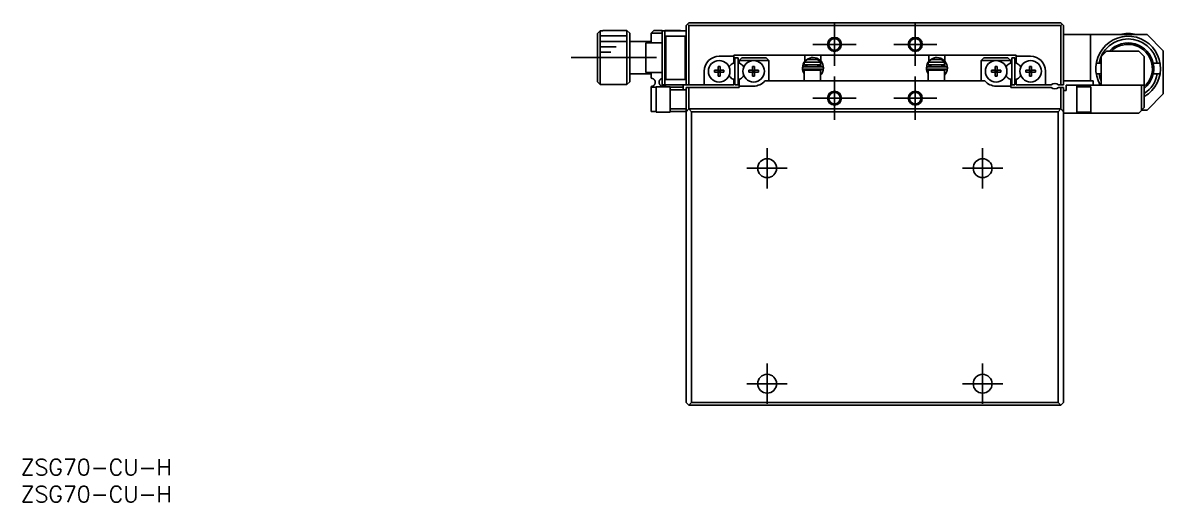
# Model space of a CAD drawing. Extents: x 0 to 461, y -8 to 325.
# Drawn here: x 0.4 to 212, y -8 to 81 of the extents above; entities that cross this region are included whole.
import ezdxf

# ---------------------------------------------------------------- set-up
doc = ezdxf.new("R2010")
doc.units = 0
doc.header["$LTSCALE"] = 0.5
doc.linetypes.add('CENTER', pattern=[50.8, 31.75, -6.35, 6.35, -6.35])
for name, color, linetype in [('MSM_CENTER', 1, 'CENTER'), ('MSM_CONTINUOUS', 7, 'CONTINUOUS'), ('MSM_NARROW', 5, 'CONTINUOUS'), ('MSM_PART_NUMBER', 7, 'CONTINUOUS')]:
    doc.layers.add(name, color=color, linetype=linetype)
doc.styles.get("Standard").update_dxf_attribs({"font": 'txt.shx', "height": 3, "bigfont": 'bigfont.shx'})

# ---------------------------------------------------------------- blocks, each defined once
blk = doc.blocks.new('*U2')
at = {"layer": 'MSM_PART_NUMBER'}
blk.add_text('ZSG70-CU-H', height=3, dxfattribs=at).set_placement((0, -3))
blk = doc.blocks.new('*U3')
at = {"layer": 'MSM_PART_NUMBER'}
blk.add_text('ZSG70-CU-H', height=3, dxfattribs=at).set_placement((0, -8))

msp = doc.modelspace()

# ---------------------------------------------------------------- linework, layer by layer
at = {"layer": 'MSM_CENTER'}
for p, q in [((151, 73), (151, 81)), ((166, 73), (166, 81)), ((147, 77), (155, 77)), ((162, 77), (170, 77)), ((118, 74.55), (102, 74.55)), ((151, 63), (151, 71)), ((166, 63), (166, 71)), ((147, 67), (155, 67)), ((162, 67), (170, 67)), ((138.5, 50.25), (138.5, 57.75)), ((178.5, 50.25), (178.5, 57.75)), ((134.75, 54), (142.25, 54)), ((174.75, 54), (182.25, 54)), ((138.5, 10.25), (138.5, 17.75)), ((178.5, 10.25), (178.5, 17.75)), ((134.75, 14), (142.25, 14)), ((174.75, 14), (182.25, 14))]:
    msp.add_line(p, q, dxfattribs=at)
at = {"layer": 'MSM_CONTINUOUS'}
for p, q in [((123.5, 80.5), (124, 81)), ((123.5, 69.5), (123.5, 80.5)), ((123.75, 80.75), (124, 80.5)), ((124, 81), (193, 81)), ((124, 80.5), (124, 69.5)), ((193, 80.5), (124, 80.5)), ((193.5, 80.5), (193, 81)), ((193, 80.5), (193.25, 80.75)), ((193, 69.5), (193, 80.5)), ((193.5, 80.5), (193.5, 69.5)), ((107, 79.032187), (107.5, 79.533974)), ((107, 70.067813), (107, 79.032187)), ((107.5, 79.533974), (107.5, 69.566026)), ((107.5, 79.533974), (108, 79.533974)), ((108, 79.533974), (108, 79.55)), ((112.5, 79.55), (108, 79.55)), ((112.5, 69.55), (112.5, 79.55)), ((113, 79.05), (112.5, 79.55)), ((113, 79.05), (113, 70.05)), ((117.5, 79.55), (117, 79.05)), ((119, 79.05), (117, 79.05)), ((117, 77.25), (117, 79.05)), ((117.5, 79.55), (119, 79.55)), ((119, 69.5), (119, 79.55)), ((119, 79.5), (123.5, 79.5)), ((119.5, 69.5), (119.5, 79.55)), ((119.5, 79.55), (122.4, 79.55)), ((119.5, 78.7), (119.7, 78.5)), ((119.7, 78.5), (119.7, 70.5)), ((123.3, 78.5), (119.7, 78.5)), ((122.45, 79.5), (122.4, 79.55)), ((123.3, 78.5), (123.5, 78.7)), ((123.3, 70.5), (123.3, 78.5)), ((193.5, 78.8), (209, 78.8)), ((198.5, 70.2), (198.5, 78.8)), ((212, 75.8), (209, 78.8)), ((117, 77.55), (113, 77.55)), ((116, 77.25), (116, 71.75)), ((119, 77.25), (116, 77.25)), ((132.3, 74.8), (129.6, 74.8)), ((132.3, 75), (184.7, 75)), ((132.3, 73.544412), (132.3, 75)), ((132.5, 69.5), (132.5, 74.5)), ((133.1, 74.5), (132.5, 74.5)), ((133.1, 69.5), (133.1, 74.5)), ((133.3, 74), (133.8, 74.5)), ((133.8, 74.5), (138.3, 74.5)), ((138.3, 74.5), (138.8, 74)), ((145.454317, 73.7), (145.983485, 74.2)), ((145.5, 75), (145.5, 73.830467)), ((145.983485, 74.2), (147.816515, 74.2)), ((147.816515, 74.2), (148.345683, 73.7)), ((148.5, 73.854129), (148.5, 75)), ((168.454317, 73.7), (168.983485, 74.2)), ((168.5, 75), (168.5, 73.830467)), ((168.983485, 74.2), (170.816515, 74.2)), ((170.816515, 74.2), (171.345683, 73.7)), ((171.5, 73.854129), (171.5, 75)), ((178.2, 74), (178.7, 74.5)), ((178.7, 74.5), (183.2, 74.5)), ((183.2, 74.5), (183.7, 74)), ((183.9, 74.5), (184.5, 74.5)), ((183.9, 69.5), (183.9, 74.5)), ((184.5, 69.5), (184.5, 74.5)), ((184.7, 73.544412), (184.7, 75)), ((184.7, 74.8), (187.4, 74.8)), ((201.5, 75.75), (200.5, 74.75)), ((200.5, 69.45), (200.5, 74.75)), ((201.5, 75.75), (207.5, 75.75)), ((208.5, 74.75), (207.5, 75.75)), ((208.5, 74.75), (208.5, 65.25)), ((212, 75.8), (212, 67.8)), ((126.85, 72.05), (126.85, 69.5)), ((128.713639, 71.82), (128.713639, 72.18)), ((128.713639, 72.18), (129.42, 72.18)), ((129.42, 72.886361), (129.78, 72.886361)), ((129.42, 72.18), (129.42, 72.886361)), ((129.430372, 72.169628), (129.42, 72.18)), ((129.430372, 71.830372), (129.430372, 72.169628)), ((129.430372, 72.169628), (129.769628, 72.169628)), ((129.769628, 72.169628), (129.78, 72.18)), ((129.769628, 72.169628), (129.769628, 71.830372)), ((129.78, 72.886361), (129.78, 72.18)), ((130.486361, 72.18), (129.78, 72.18)), ((130.486361, 72.18), (130.486361, 71.82)), ((132.00625, 73.374815), (132.3, 73.544412)), ((138.8, 74), (133.3, 74)), ((133.3, 74), (133.3, 73.544412)), ((133.3, 73.544412), (133.59375, 73.374815)), ((135.113639, 72.18), (135.82, 72.18)), ((135.113639, 71.82), (135.113639, 72.18)), ((135.82, 72.886361), (136.18, 72.886361)), ((135.82, 72.18), (135.82, 72.886361)), ((135.830372, 72.169628), (135.82, 72.18)), ((135.830372, 71.830372), (135.830372, 72.169628)), ((135.830372, 72.169628), (136.169628, 72.169628)), ((136.169628, 72.169628), (136.18, 72.18)), ((136.169628, 72.169628), (136.169628, 71.830372)), ((136.18, 72.886361), (136.18, 72.18)), ((136.18, 72.18), (136.886361, 72.18)), ((136.886361, 72.18), (136.886361, 71.82)), ((138.8, 70.2), (138.8, 74)), ((145.20292, 73.323491), (145.066191, 72.633656)), ((145.167614, 73.141147), (145.166513, 73.106901)), ((145.166513, 73.106901), (145.167124, 73.072643)), ((145.167124, 73.072643), (145.169446, 73.038459)), ((145.170425, 73.175298), (145.167614, 73.141147)), ((145.169446, 73.038459), (145.173474, 73.00443)), ((145.17494, 73.20927), (145.170425, 73.175298)), ((145.173474, 73.00443), (145.179196, 72.97064)), ((145.181148, 73.24298), (145.17494, 73.20927)), ((145.179196, 72.97064), (145.1866, 72.937171)), ((145.189033, 73.276346), (145.181148, 73.24298)), ((145.1866, 72.937171), (145.195667, 72.904107)), ((145.198578, 73.309286), (145.189033, 73.276346)), ((145.195667, 72.904107), (145.206377, 72.871527)), ((145.20976, 73.341717), (145.198578, 73.309286)), ((145.206377, 72.871527), (145.218702, 72.839511)), ((145.221835, 73.371894), (145.20976, 73.341717)), ((145.218702, 72.839511), (145.232613, 72.808138)), ((145.225637, 73.374557), (145.221835, 73.371894)), ((145.227867, 73.375001), (145.225637, 73.374557)), ((145.235601, 73.401051), (145.226419, 73.380202)), ((145.22662, 73.380771), (145.399999, 73.333644)), ((145.232261, 73.375256), (145.227867, 73.375001)), ((145.237767, 73.374984), (145.232261, 73.375256)), ((145.232613, 72.808138), (145.236538, 72.79999)), ((145.244348, 73.374186), (145.237767, 73.374984)), ((145.251963, 73.372868), (145.244348, 73.374186)), ((145.26056, 73.371038), (145.251963, 73.372868)), ((148.759909, 72.801506), (145.259909, 72.801506)), ((145.259909, 72.411506), (148.759909, 72.411506)), ((145.270082, 73.368709), (145.26056, 73.371038)), ((145.280468, 73.365895), (145.270082, 73.368709)), ((145.291648, 73.362616), (145.280468, 73.365895)), ((145.30355, 73.358892), (145.291648, 73.362616)), ((145.316094, 73.354749), (145.30355, 73.358892)), ((145.329198, 73.350214), (145.316094, 73.354749)), ((145.342775, 73.345316), (145.329198, 73.350214)), ((145.356737, 73.340088), (145.342775, 73.345316)), ((145.370992, 73.334564), (145.356737, 73.340088)), ((145.385444, 73.328781), (145.370992, 73.334564)), ((145.4, 73.322777), (145.385444, 73.328781)), ((148.4, 73.7), (145.4, 73.7)), ((145.4, 73.7), (145.4, 73.2)), ((145.4, 73.2), (148.4, 73.2)), ((148.4, 72.2), (145.4, 72.2)), ((145.4, 72.2), (145.4, 70.2)), ((145.508323, 72.199901), (145.466281, 72.411484)), ((145.556535, 73.106807), (145.557165, 73.121877)), ((145.556674, 73.091727), (145.556535, 73.106807)), ((145.557582, 73.076677), (145.556674, 73.091727)), ((145.557165, 73.121877), (145.558563, 73.136897)), ((145.559256, 73.061697), (145.557582, 73.076677)), ((145.558563, 73.136897), (145.560726, 73.151829)), ((145.561689, 73.046825), (145.559256, 73.061697)), ((145.560726, 73.151829), (145.563648, 73.166632)), ((145.564875, 73.0321), (145.561689, 73.046825)), ((145.563648, 73.166632), (145.567321, 73.181267)), ((145.568803, 73.01756), (145.564875, 73.0321)), ((145.567321, 73.181267), (145.571733, 73.195697)), ((145.573463, 73.003243), (145.568803, 73.01756)), ((145.571733, 73.195697), (145.573215, 73.200026)), ((145.578839, 72.989183), (145.573463, 73.003243)), ((145.574612, 73), (145.9, 73)), ((145.584917, 72.975418), (145.578839, 72.989183)), ((145.591679, 72.96198), (145.584917, 72.975418)), ((145.599107, 72.948903), (145.591679, 72.96198)), ((145.607179, 72.936219), (145.599107, 72.948903)), ((145.615873, 72.923957), (145.607179, 72.936219)), ((145.625168, 72.912147), (145.615873, 72.923957)), ((145.635036, 72.900817), (145.625168, 72.912147)), ((145.645454, 72.889994), (145.635036, 72.900817)), ((145.656394, 72.879701), (145.645454, 72.889994)), ((145.667828, 72.869963), (145.656394, 72.879701)), ((145.679727, 72.860801), (145.667828, 72.869963)), ((145.692062, 72.852236), (145.679727, 72.860801)), ((145.704802, 72.844288), (145.692062, 72.852236)), ((145.717916, 72.836973), (145.704802, 72.844288)), ((145.731373, 72.830309), (145.717916, 72.836973)), ((145.745139, 72.824309), (145.731373, 72.830309)), ((145.759182, 72.818987), (145.745139, 72.824309)), ((145.773468, 72.814354), (145.759182, 72.818987)), ((145.787964, 72.810422), (145.773468, 72.814354)), ((145.802636, 72.807198), (145.787964, 72.810422)), ((145.817448, 72.804689), (145.802636, 72.807198)), ((145.832366, 72.802902), (145.817448, 72.804689)), ((145.847355, 72.80184), (145.832366, 72.802902)), ((145.861589, 72.801506), (145.847355, 72.80184)), ((145.9, 73.2), (145.9, 72.801506)), ((145.9, 72.411506), (145.9, 72.2)), ((147.9, 72.801506), (147.9, 73.2)), ((147.9, 73), (148.4454, 73)), ((147.9, 72.2), (147.9, 72.411506)), ((148, 72.801506), (148, 73)), ((148, 72.2), (148, 72.411506)), ((148.165265, 72.80159), (148.158228, 72.801506)), ((148.180278, 72.802303), (148.165265, 72.80159)), ((148.19524, 72.803744), (148.180278, 72.802303)), ((148.210118, 72.805909), (148.19524, 72.803744)), ((148.224874, 72.808795), (148.210118, 72.805909)), ((148.239476, 72.812396), (148.224874, 72.808795)), ((148.253887, 72.816703), (148.239476, 72.812396)), ((148.268073, 72.821708), (148.253887, 72.816703)), ((148.282001, 72.827401), (148.268073, 72.821708)), ((148.295636, 72.833769), (148.282001, 72.827401)), ((148.308946, 72.840798), (148.295636, 72.833769)), ((148.321897, 72.848473), (148.308946, 72.840798)), ((148.334457, 72.856778), (148.321897, 72.848473)), ((148.346594, 72.865693), (148.334457, 72.856778)), ((148.358279, 72.875199), (148.346594, 72.865693)), ((148.369481, 72.885274), (148.358279, 72.875199)), ((148.38017, 72.895894), (148.369481, 72.885274)), ((148.39032, 72.907036), (148.38017, 72.895894)), ((148.399903, 72.918673), (148.39032, 72.907036)), ((148.408893, 72.930777), (148.399903, 72.918673)), ((148.4, 73.2), (148.4, 73.7)), ((148.4, 70.2), (148.4, 72.2)), ((148.44273, 72), (148.4, 72)), ((148.400064, 73.304752), (148.553543, 72.801548)), ((148.55322, 72.411452), (148.400087, 71.907825)), ((148.417266, 72.943318), (148.408893, 72.930777)), ((148.425, 72.956267), (148.417266, 72.943318)), ((148.432072, 72.969591), (148.425, 72.956267)), ((148.438463, 72.983257), (148.432072, 72.969591)), ((148.444155, 72.99723), (148.438463, 72.983257)), ((148.439155, 73.219748), (148.439533, 73.218246)), ((148.439423, 73.218482), (148.445203, 73.203922)), ((148.449131, 73.011474), (148.444155, 72.99723)), ((148.445203, 73.203922), (148.450029, 73.189655)), ((148.453378, 73.025954), (148.449131, 73.011474)), ((148.450029, 73.189655), (148.454126, 73.175158)), ((148.456883, 73.04063), (148.453378, 73.025954)), ((148.454126, 73.175158), (148.457481, 73.160468)), ((148.459636, 73.055466), (148.456883, 73.04063)), ((148.457481, 73.160468), (148.460085, 73.145621)), ((148.46163, 73.070422), (148.459636, 73.055466)), ((148.460085, 73.145621), (148.461929, 73.130658)), ((148.462858, 73.085459), (148.46163, 73.070422)), ((148.461929, 73.130658), (148.463008, 73.115617)), ((148.463318, 73.100537), (148.462858, 73.085459)), ((148.463008, 73.115617), (148.463318, 73.100537)), ((148.819172, 73.315697), (148.797982, 73.371894)), ((168.20292, 73.323491), (168.066191, 72.633656)), ((168.167614, 73.141147), (168.166513, 73.106901)), ((168.166513, 73.106901), (168.167124, 73.072643)), ((168.167124, 73.072643), (168.169446, 73.038459)), ((168.170425, 73.175298), (168.167614, 73.141147)), ((168.169446, 73.038459), (168.173474, 73.00443)), ((168.17494, 73.20927), (168.170425, 73.175298)), ((168.173474, 73.00443), (168.179196, 72.97064)), ((168.181148, 73.24298), (168.17494, 73.20927)), ((168.179196, 72.97064), (168.1866, 72.937171)), ((168.189033, 73.276346), (168.181148, 73.24298)), ((168.1866, 72.937171), (168.195667, 72.904107)), ((168.198578, 73.309286), (168.189033, 73.276346)), ((168.195667, 72.904107), (168.206377, 72.871527)), ((168.20976, 73.341717), (168.198578, 73.309286)), ((168.206377, 72.871527), (168.218702, 72.839511)), ((168.221835, 73.371894), (168.20976, 73.341717)), ((168.218702, 72.839511), (168.232613, 72.808138)), ((168.225637, 73.374557), (168.221835, 73.371894)), ((168.235601, 73.401051), (168.223722, 73.373946)), ((168.227845, 73.374998), (168.225637, 73.374557)), ((168.22662, 73.380771), (168.399999, 73.333644)), ((168.232234, 73.375256), (168.227845, 73.374998)), ((168.237736, 73.374986), (168.232234, 73.375256)), ((168.232613, 72.808138), (168.236538, 72.79999)), ((168.244315, 73.374191), (168.237736, 73.374986)), ((168.251928, 73.372875), (168.244315, 73.374191)), ((168.260524, 73.371046), (168.251928, 73.372875)), ((171.759909, 72.801506), (168.259909, 72.801506)), ((168.259909, 72.411506), (171.759909, 72.411506)), ((168.270046, 73.368718), (168.260524, 73.371046)), ((168.280433, 73.365905), (168.270046, 73.368718)), ((168.291615, 73.362626), (168.280433, 73.365905)), ((168.303519, 73.358902), (168.291615, 73.362626)), ((168.316066, 73.354758), (168.303519, 73.358902)), ((168.329174, 73.350222), (168.316066, 73.354758)), ((168.342756, 73.345323), (168.329174, 73.350222)), ((168.356722, 73.340094), (168.342756, 73.345323)), ((168.370981, 73.334568), (168.356722, 73.340094)), ((168.385439, 73.328783), (168.370981, 73.334568)), ((168.4, 73.322777), (168.385439, 73.328783)), ((171.4, 73.7), (168.4, 73.7)), ((168.4, 73.7), (168.4, 73.2)), ((168.4, 73.2), (171.4, 73.2)), ((171.4, 72.2), (168.4, 72.2)), ((168.4, 72.2), (168.4, 70.2)), ((168.508323, 72.199901), (168.466281, 72.411484)), ((168.556535, 73.106807), (168.557165, 73.121877)), ((168.556674, 73.091727), (168.556535, 73.106807)), ((168.557582, 73.076677), (168.556674, 73.091727)), ((168.557165, 73.121877), (168.558563, 73.136897)), ((168.559256, 73.061697), (168.557582, 73.076677)), ((168.558563, 73.136897), (168.560726, 73.151829)), ((168.561689, 73.046825), (168.559256, 73.061697)), ((168.560726, 73.151829), (168.563648, 73.166632)), ((168.564875, 73.0321), (168.561689, 73.046825)), ((168.563648, 73.166632), (168.567321, 73.181267)), ((168.568803, 73.01756), (168.564875, 73.0321)), ((168.567321, 73.181267), (168.571733, 73.195697)), ((168.573463, 73.003243), (168.568803, 73.01756)), ((168.571733, 73.195697), (168.573215, 73.200026)), ((168.578839, 72.989183), (168.573463, 73.003243)), ((168.574612, 73), (168.9, 73)), ((168.584917, 72.975418), (168.578839, 72.989183)), ((168.591679, 72.96198), (168.584917, 72.975418)), ((168.599107, 72.948903), (168.591679, 72.96198)), ((168.607179, 72.936219), (168.599107, 72.948903)), ((168.615873, 72.923957), (168.607179, 72.936219)), ((168.625168, 72.912147), (168.615873, 72.923957)), ((168.635036, 72.900817), (168.625168, 72.912147)), ((168.645454, 72.889994), (168.635036, 72.900817)), ((168.656394, 72.879701), (168.645454, 72.889994)), ((168.667828, 72.869963), (168.656394, 72.879701)), ((168.679727, 72.860801), (168.667828, 72.869963)), ((168.692062, 72.852236), (168.679727, 72.860801)), ((168.704802, 72.844288), (168.692062, 72.852236)), ((168.717916, 72.836973), (168.704802, 72.844288)), ((168.731373, 72.830309), (168.717916, 72.836973)), ((168.745139, 72.824309), (168.731373, 72.830309)), ((168.759182, 72.818987), (168.745139, 72.824309)), ((168.773468, 72.814354), (168.759182, 72.818987)), ((168.787964, 72.810422), (168.773468, 72.814354)), ((168.802636, 72.807198), (168.787964, 72.810422)), ((168.817448, 72.804689), (168.802636, 72.807198)), ((168.832366, 72.802902), (168.817448, 72.804689)), ((168.847355, 72.80184), (168.832366, 72.802902)), ((168.861589, 72.801506), (168.847355, 72.80184)), ((168.9, 73.2), (168.9, 72.801506)), ((168.9, 72.411506), (168.9, 72.2)), ((170.9, 72.801506), (170.9, 73.2)), ((170.9, 73), (171.4454, 73)), ((170.9, 72.2), (170.9, 72.411506)), ((171, 72.801506), (171, 73)), ((171, 72.2), (171, 72.411506)), ((171.165265, 72.80159), (171.158228, 72.801506)), ((171.180278, 72.802303), (171.165265, 72.80159)), ((171.19524, 72.803744), (171.180278, 72.802303)), ((171.210118, 72.805909), (171.19524, 72.803744)), ((171.224874, 72.808795), (171.210118, 72.805909)), ((171.239476, 72.812396), (171.224874, 72.808795)), ((171.253887, 72.816703), (171.239476, 72.812396)), ((171.268073, 72.821708), (171.253887, 72.816703)), ((171.282001, 72.827401), (171.268073, 72.821708)), ((171.295636, 72.833769), (171.282001, 72.827401)), ((171.308946, 72.840798), (171.295636, 72.833769)), ((171.321897, 72.848473), (171.308946, 72.840798)), ((171.334457, 72.856778), (171.321897, 72.848473)), ((171.346594, 72.865693), (171.334457, 72.856778)), ((171.358279, 72.875199), (171.346594, 72.865693)), ((171.369481, 72.885274), (171.358279, 72.875199)), ((171.38017, 72.895894), (171.369481, 72.885274)), ((171.39032, 72.907036), (171.38017, 72.895894)), ((171.399903, 72.918673), (171.39032, 72.907036)), ((171.408893, 72.930777), (171.399903, 72.918673)), ((171.4, 73.2), (171.4, 73.7)), ((171.4, 70.2), (171.4, 72.2)), ((171.44273, 72), (171.4, 72)), ((171.400064, 73.304752), (171.553543, 72.801548)), ((171.55322, 72.411452), (171.400087, 71.907825)), ((171.417266, 72.943318), (171.408893, 72.930777)), ((171.425, 72.956267), (171.417266, 72.943318)), ((171.432072, 72.969591), (171.425, 72.956267)), ((171.438463, 72.983257), (171.432072, 72.969591)), ((171.444155, 72.99723), (171.438463, 72.983257)), ((171.439155, 73.219748), (171.439533, 73.218246)), ((171.439423, 73.218482), (171.445203, 73.203922)), ((171.449131, 73.011474), (171.444155, 72.99723)), ((171.445203, 73.203922), (171.450029, 73.189655)), ((171.453378, 73.025954), (171.449131, 73.011474)), ((171.450029, 73.189655), (171.454126, 73.175158)), ((171.456883, 73.04063), (171.453378, 73.025954)), ((171.454126, 73.175158), (171.457481, 73.160468)), ((171.459636, 73.055466), (171.456883, 73.04063)), ((171.457481, 73.160468), (171.460085, 73.145621)), ((171.46163, 73.070422), (171.459636, 73.055466)), ((171.460085, 73.145621), (171.461929, 73.130658)), ((171.462858, 73.085459), (171.46163, 73.070422)), ((171.461929, 73.130658), (171.463008, 73.115617)), ((171.463318, 73.100537), (171.462858, 73.085459)), ((171.463008, 73.115617), (171.463318, 73.100537)), ((171.819172, 73.315697), (171.797982, 73.371894)), ((183.7, 74), (178.2, 74)), ((178.2, 70.2), (178.2, 74)), ((180.113639, 72.18), (180.82, 72.18)), ((180.113639, 71.82), (180.113639, 72.18)), ((180.82, 72.886361), (181.18, 72.886361)), ((180.82, 72.18), (180.82, 72.886361)), ((180.830372, 72.169628), (180.82, 72.18)), ((180.830372, 71.830372), (180.830372, 72.169628)), ((180.830372, 72.169628), (181.169628, 72.169628)), ((181.169628, 72.169628), (181.18, 72.18)), ((181.169628, 72.169628), (181.169628, 71.830372)), ((181.18, 72.886361), (181.18, 72.18)), ((181.18, 72.18), (181.886361, 72.18)), ((181.886361, 72.18), (181.886361, 71.82)), ((183.7, 73.544412), (183.40625, 73.374815)), ((183.7, 74), (183.7, 73.544412)), ((184.99375, 73.374815), (184.7, 73.544412)), ((186.513639, 71.82), (186.513639, 72.18)), ((186.513639, 72.18), (187.22, 72.18)), ((187.22, 72.886361), (187.58, 72.886361)), ((187.22, 72.18), (187.22, 72.886361)), ((187.230372, 72.169628), (187.22, 72.18)), ((187.230372, 71.830372), (187.230372, 72.169628)), ((187.230372, 72.169628), (187.569628, 72.169628)), ((187.569628, 72.169628), (187.58, 72.18)), ((187.569628, 72.169628), (187.569628, 71.830372)), ((187.58, 72.886361), (187.58, 72.18)), ((188.286361, 72.18), (187.58, 72.18)), ((188.286361, 72.18), (188.286361, 71.82)), ((190.15, 72.05), (190.15, 69.5)), ((200.5, 73.5), (199.58392, 73.5)), ((211.41608, 73.5), (209.887482, 73.5)), ((107.5, 69.566026), (107, 70.067813)), ((112.5, 69.55), (113, 70.05)), ((113, 71.55), (117, 71.55)), ((116, 71.75), (119, 71.75)), ((117, 71.75), (117, 70.7)), ((117, 70.7), (117.025944, 70.69955)), ((117.025944, 70.69955), (117.05186, 70.698204)), ((117.05186, 70.698204), (117.077687, 70.695966)), ((117.077687, 70.695966), (117.101411, 70.693112)), ((117.101411, 70.693112), (117.125012, 70.689507)), ((117.125012, 70.689507), (117.148448, 70.685162)), ((117.148448, 70.685162), (117.174385, 70.679444)), ((117.174385, 70.679444), (117.200059, 70.672824)), ((117.200059, 70.672824), (117.225409, 70.665326)), ((117.225409, 70.665326), (117.249686, 70.657217)), ((117.249686, 70.657217), (117.273607, 70.648311)), ((117.273607, 70.648311), (117.297124, 70.638634)), ((117.297124, 70.638634), (117.328927, 70.624022)), ((117.328927, 70.624022), (117.359837, 70.608041)), ((117.359837, 70.608041), (117.382189, 70.595314)), ((117.382189, 70.595314), (117.403989, 70.581895)), ((117.403989, 70.581895), (117.425197, 70.567825)), ((117.425197, 70.567825), (117.447575, 70.551811)), ((117.447575, 70.551811), (117.469207, 70.535102)), ((117.469207, 70.535102), (117.493728, 70.514562)), ((117.493728, 70.514562), (117.517158, 70.493181)), ((117.517158, 70.493181), (117.539446, 70.471055)), ((117.539446, 70.471055), (117.562327, 70.446273)), ((117.562327, 70.446273), (117.583835, 70.420783)), ((117.583835, 70.420783), (117.605188, 70.392997)), ((117.605188, 70.392997), (117.624972, 70.36462)), ((117.624972, 70.36462), (117.639817, 70.341323)), ((117.639817, 70.341323), (117.65365, 70.317751)), ((117.65365, 70.317751), (117.666472, 70.29397)), ((117.666472, 70.29397), (117.681238, 70.263711)), ((117.681238, 70.263711), (117.694448, 70.233271)), ((117.694448, 70.233271), (117.707445, 70.19904)), ((117.707445, 70.19904), (117.718648, 70.16458)), ((117.718648, 70.16458), (117.72803, 70.130199)), ((117.72803, 70.130199), (117.735737, 70.09557)), ((117.735737, 70.09557), (117.741712, 70.061192)), ((117.745885, 69.871546), (117.740219, 69.829268)), ((117.741712, 70.061192), (117.746063, 70.026746)), ((117.749177, 69.914876), (117.745885, 69.871546)), ((117.746063, 70.026746), (117.748784, 69.992691)), ((117.748784, 69.992691), (117.749947, 69.958912)), ((117.749947, 69.958912), (117.749177, 69.914876)), ((118.450132, 69.935925), (118.450349, 69.972846)), ((118.451661, 69.900109), (118.450132, 69.935925)), ((118.450349, 69.972846), (118.452434, 70.010363)), ((118.454838, 69.864952), (118.451661, 69.900109)), ((118.452434, 70.010363), (118.45648, 70.048378)), ((118.459579, 69.830513), (118.454838, 69.864952)), ((118.45648, 70.048378), (118.462657, 70.087207)), ((118.462657, 70.087207), (118.467182, 70.10962)), ((118.467182, 70.10962), (118.472449, 70.132125)), ((118.472449, 70.132125), (118.483013, 70.170064)), ((118.483013, 70.170064), (118.495803, 70.208082)), ((118.495803, 70.208082), (118.507875, 70.238898)), ((118.507875, 70.238898), (118.521504, 70.269598)), ((118.521504, 70.269598), (118.536883, 70.300393)), ((118.536883, 70.300393), (118.553915, 70.330886)), ((118.553915, 70.330886), (118.564967, 70.349041)), ((118.564967, 70.349041), (118.57663, 70.367025)), ((118.57663, 70.367025), (118.597611, 70.396796)), ((118.597611, 70.396796), (118.620327, 70.425898)), ((118.620327, 70.425898), (118.636705, 70.445174)), ((118.636705, 70.445174), (118.653878, 70.464052)), ((118.653878, 70.464052), (118.671826, 70.482478)), ((118.671826, 70.482478), (118.688805, 70.498798)), ((118.688805, 70.498798), (118.70641, 70.514685)), ((118.70641, 70.514685), (118.724021, 70.529607)), ((118.724021, 70.529607), (118.742197, 70.544067)), ((118.742197, 70.544067), (118.763266, 70.559723)), ((118.763266, 70.559723), (118.785016, 70.574729)), ((118.785016, 70.574729), (118.807404, 70.589037)), ((118.807404, 70.589037), (118.830921, 70.602901)), ((118.830921, 70.602901), (118.855064, 70.615971)), ((118.855064, 70.615971), (118.879778, 70.628202)), ((118.879778, 70.628202), (118.902769, 70.638588)), ((118.902769, 70.638588), (118.926183, 70.64823)), ((118.926183, 70.64823), (118.944299, 70.655065)), ((118.944299, 70.655065), (118.962629, 70.661446)), ((118.962629, 70.661446), (118.981221, 70.667381)), ((118.981221, 70.667381), (119, 70.672842)), ((119.7, 70.5), (119.5, 70.3)), ((119.7, 70.5), (123.3, 70.5)), ((123.5, 70.3), (123.3, 70.5)), ((129.42, 71.82), (128.713639, 71.82)), ((129.430372, 71.830372), (129.42, 71.82)), ((129.42, 71.113639), (129.42, 71.82)), ((129.78, 71.113639), (129.42, 71.113639)), ((129.769628, 71.830372), (129.430372, 71.830372)), ((129.769628, 71.830372), (129.78, 71.82)), ((129.78, 71.82), (129.78, 71.113639)), ((130.486361, 71.82), (129.78, 71.82)), ((132.3, 70.455588), (132.00625, 70.625185)), ((132.3, 69.5), (132.3, 70.455588)), ((133.59375, 70.625185), (133.3, 70.455588)), ((133.3, 70.455588), (133.3, 69)), ((135.82, 71.82), (135.113639, 71.82)), ((135.830372, 71.830372), (135.82, 71.82)), ((135.82, 71.113639), (135.82, 71.82)), ((136.18, 71.113639), (135.82, 71.113639)), ((136.169628, 71.830372), (135.830372, 71.830372)), ((136.169628, 71.830372), (136.18, 71.82)), ((136.18, 71.82), (136.18, 71.113639)), ((136.886361, 71.82), (136.18, 71.82)), ((178.920938, 70.2), (138.079062, 70.2)), ((180.82, 71.82), (180.113639, 71.82)), ((180.830372, 71.830372), (180.82, 71.82)), ((180.82, 71.113639), (180.82, 71.82)), ((181.18, 71.113639), (180.82, 71.113639)), ((181.169628, 71.830372), (180.830372, 71.830372)), ((181.169628, 71.830372), (181.18, 71.82)), ((181.18, 71.82), (181.18, 71.113639)), ((181.886361, 71.82), (181.18, 71.82)), ((183.40625, 70.625185), (183.7, 70.455588)), ((183.7, 69), (183.7, 70.455588)), ((184.7, 70.455588), (184.99375, 70.625185)), ((184.7, 69.5), (184.7, 70.455588)), ((187.22, 71.82), (186.513639, 71.82)), ((187.230372, 71.830372), (187.22, 71.82)), ((187.22, 71.113639), (187.22, 71.82)), ((187.58, 71.113639), (187.22, 71.113639)), ((187.569628, 71.830372), (187.230372, 71.830372)), ((187.569628, 71.830372), (187.58, 71.82)), ((187.58, 71.82), (187.58, 71.113639)), ((188.286361, 71.82), (187.58, 71.82)), ((193.5, 70.2), (199, 70.2)), ((199, 69.45), (199, 70.2)), ((199.58392, 71.5), (200.5, 71.5)), ((209.887482, 71.5), (211.41608, 71.5)), ((108, 69.566026), (107.5, 69.566026)), ((108, 69.55), (108, 69.566026)), ((108, 69.55), (112.5, 69.55)), ((117.012391, 69.200104), (117, 69.2)), ((117, 64.55), (117, 69.2)), ((117, 69.05), (117.9, 69.05)), ((117.024771, 69.200413), (117.012391, 69.200104)), ((117.037094, 69.200922), (117.024771, 69.200413)), ((117.049313, 69.201625), (117.037094, 69.200922)), ((117.061383, 69.202516), (117.049313, 69.201625)), ((117.076751, 69.20394), (117.061383, 69.202516)), ((117.091865, 69.205653), (117.076751, 69.20394)), ((117.106696, 69.207635), (117.091865, 69.205653)), ((117.121212, 69.209865), (117.106696, 69.207635)), ((117.135383, 69.212322), (117.121212, 69.209865)), ((117.149178, 69.214986), (117.135383, 69.212322)), ((117.163515, 69.218042), (117.149178, 69.214986)), ((117.177493, 69.221305), (117.163515, 69.218042)), ((117.191118, 69.224759), (117.177493, 69.221305)), ((117.217025, 69.232084), (117.191118, 69.224759)), ((117.241765, 69.240033), (117.217025, 69.232084)), ((117.265423, 69.248537), (117.241765, 69.240033)), ((117.282393, 69.255195), (117.265423, 69.248537)), ((117.29887, 69.262122), (117.282393, 69.255195)), ((117.33058, 69.276786), (117.29887, 69.262122)), ((117.360586, 69.292368), (117.33058, 69.276786)), ((117.38916, 69.308865), (117.360586, 69.292368)), ((117.41638, 69.326199), (117.38916, 69.308865)), ((117.45943, 69.35719), (117.41638, 69.326199)), ((117.499251, 69.39031), (117.45943, 69.35719)), ((117.536307, 69.425715), (117.499251, 69.39031)), ((117.570311, 69.46292), (117.536307, 69.425715)), ((117.601742, 69.502332), (117.570311, 69.46292)), ((117.630246, 69.54344), (117.601742, 69.502332)), ((117.656133, 69.586696), (117.630246, 69.54344)), ((117.679163, 69.631822), (117.656133, 69.586696)), ((117.695409, 69.669099), (117.679163, 69.631822)), ((117.709711, 69.707491), (117.695409, 69.669099)), ((117.72205, 69.74716), (117.709711, 69.707491)), ((117.732211, 69.787621), (117.72205, 69.74716)), ((117.740219, 69.829268), (117.732211, 69.787621)), ((117.9, 69.1), (117.9, 64.4)), ((120.5, 69.1), (117.9, 69.1)), ((118.465757, 69.79707), (118.459579, 69.830513)), ((118.477204, 69.749836), (118.465757, 69.79707)), ((118.491406, 69.704248), (118.477204, 69.749836)), ((118.508023, 69.660745), (118.491406, 69.704248)), ((118.527029, 69.618926), (118.508023, 69.660745)), ((118.548025, 69.579285), (118.527029, 69.618926)), ((118.571132, 69.541313), (118.548025, 69.579285)), ((118.596066, 69.505293), (118.571132, 69.541313)), ((118.622951, 69.470924), (118.596066, 69.505293)), ((118.648936, 69.441248), (118.622951, 69.470924)), ((118.69055, 69.399576), (118.648936, 69.441248)), ((118.73579, 69.360925), (118.69055, 69.399576)), ((118.767664, 69.337141), (118.73579, 69.360925)), ((118.801369, 69.314701), (118.767664, 69.337141)), ((118.837068, 69.293662), (118.801369, 69.314701)), ((118.874623, 69.274256), (118.837068, 69.293662)), ((118.897293, 69.263799), (118.874623, 69.274256)), ((118.920899, 69.253864), (118.897293, 69.263799)), ((118.945526, 69.244491), (118.920899, 69.253864)), ((118.964424, 69.237956), (118.945526, 69.244491)), ((118.984016, 69.231768), (118.964424, 69.237956)), ((119.004343, 69.225969), (118.984016, 69.231768)), ((132.3, 69.5), (119, 69.5)), ((119.025444, 69.220596), (119.004343, 69.225969)), ((119.040055, 69.217253), (119.025444, 69.220596)), ((119.055062, 69.214138), (119.040055, 69.217253)), ((119.068336, 69.211648), (119.055062, 69.214138)), ((119.081941, 69.209352), (119.068336, 69.211648)), ((119.095852, 69.207268), (119.081941, 69.209352)), ((119.110047, 69.205415), (119.095852, 69.207268)), ((119.124501, 69.20381), (119.110047, 69.205415)), ((119.136112, 69.20273), (119.124501, 69.20381)), ((119.147909, 69.201822), (119.136112, 69.20273)), ((119.159849, 69.201091), (119.147909, 69.201822)), ((119.17189, 69.200542), (119.159849, 69.201091)), ((119.183992, 69.200181), (119.17189, 69.200542)), ((119.196113, 69.200014), (119.183992, 69.200181)), ((119.208211, 69.200045), (119.196113, 69.200014)), ((119.220247, 69.200276), (119.208211, 69.200045)), ((119.232259, 69.200703), (119.220247, 69.200276)), ((119.244211, 69.201317), (119.232259, 69.200703)), ((119.256068, 69.202111), (119.244211, 69.201317)), ((119.267794, 69.203079), (119.256068, 69.202111)), ((119.279354, 69.204213), (119.267794, 69.203079)), ((119.290712, 69.205506), (119.279354, 69.204213)), ((119.302969, 69.207102), (119.290712, 69.205506)), ((119.315014, 69.208872), (119.302969, 69.207102)), ((119.326835, 69.210803), (119.315014, 69.208872)), ((119.338418, 69.212884), (119.326835, 69.210803)), ((119.353248, 69.215823), (119.338418, 69.212884)), ((119.367701, 69.218989), (119.353248, 69.215823)), ((119.381779, 69.222362), (119.367701, 69.218989)), ((119.406124, 69.228879), (119.381779, 69.222362)), ((119.429435, 69.235953), (119.406124, 69.228879)), ((119.451775, 69.243523), (119.429435, 69.235953)), ((119.483374, 69.255593), (119.451775, 69.243523)), ((119.513304, 69.268574), (119.483374, 69.255593)), ((119.536699, 69.279826), (119.513304, 69.268574)), ((119.570022, 69.29763), (119.536699, 69.279826)), ((119.601591, 69.316577), (119.570022, 69.29763)), ((119.640898, 69.343276), (119.601591, 69.316577)), ((119.677738, 69.371842), (119.640898, 69.343276)), ((119.71188, 69.401839), (119.677738, 69.371842)), ((119.743909, 69.433606), (119.71188, 69.401839)), ((119.77365, 69.466857), (119.743909, 69.433606)), ((119.799968, 69.499957), (119.77365, 69.466857)), ((120.5, 64.4), (120.5, 69.1)), ((120.5, 69.05), (122.9, 69.05)), ((123.5, 68.55), (120.5, 68.55)), ((122.9, 69.5), (122.9, 68.55)), ((123.5, 69), (133.3, 69)), ((123.5, 10.5), (123.5, 69)), ((124, 69), (124, 65)), ((132.5, 69.5), (133.1, 69.5)), ((133.3, 69.25), (136, 69.25)), ((183.7, 69.25), (181, 69.25)), ((191.238562, 69), (183.7, 69)), ((184.5, 69.5), (183.9, 69.5)), ((191.238562, 69.5), (184.7, 69.5)), ((192.561438, 69.5), (193.5, 69.5)), ((193.5, 69), (192.561438, 69)), ((193, 65), (193, 69)), ((193.5, 69), (193.5, 10.5)), ((194, 68.45), (193.5, 68.45)), ((194, 69.45), (194, 68.45)), ((208.5, 69.45), (194, 69.45)), ((196, 64.25), (196, 69.45)), ((198.6, 69.1), (196, 69.1)), ((198.6, 64.4), (198.6, 69.1)), ((208, 64.75), (208, 69.45)), ((209, 64.8), (212, 67.8)), ((117.9, 64.55), (117, 64.55)), ((117.9, 64.4), (120.5, 64.4)), ((120.5, 65.05), (123.5, 65.05)), ((123.5, 64.55), (120.5, 64.55)), ((124, 65), (123.5, 64.5)), ((124.5, 64.5), (124, 65)), ((124, 65), (193, 65)), ((192.5, 64.5), (124.5, 64.5)), ((124.5, 64.5), (124.5, 10.5)), ((193, 65), (192.5, 64.5)), ((192.5, 10.5), (192.5, 64.5)), ((193.5, 64.5), (193, 65)), ((207.5, 64.25), (193.5, 64.25)), ((196, 64.4), (198.6, 64.4)), ((207.5, 64.25), (208.5, 65.25)), ((209, 64.8), (208.05, 64.8)), ((123.5, 10.5), (124, 10)), ((124, 10), (124.5, 10.5)), ((193, 10), (124, 10)), ((124.5, 10.5), (192.5, 10.5)), ((192.5, 10.5), (193, 10)), ((193, 10), (193.5, 10.5))]:
    msp.add_line(p, q, dxfattribs=at)
for centre, radius in [((151, 77), 1.075), ((166, 77), 1.075), ((129.6, 72), 2), ((136, 72), 2), ((181, 72), 2), ((187.4, 72), 2), ((151, 67), 1.075), ((166, 67), 1.075), ((138.5, 54), 1.75), ((178.5, 54), 1.75), ((138.5, 14), 1.75), ((178.5, 14), 1.75)]:
    msp.add_circle(centre, radius, dxfattribs=at)
for centre, radius, start, end in [((205.5, 72.5), 6, 300, 210.55286208), ((205.5, 72.5), 6.499999, 75.750002, 104.249998), ((205.5, 72.5), 5.5, 10.475682, 169.524318), ((205.5, 72.5), 4.75, 309.166711, 136.82642917), ((205.5, 72.5), 4.5, 311.810315, 133.76173522), ((129.6, 72.05), 2.75, 90, 180), ((147.009768, 72.606192), 1.944084, 0.719787, 156.812363), ((170.009768, 72.606192), 1.944084, 0.719787, 156.812363), ((187.4, 72.05), 2.75, 0, 90), ((132.91481, 71.885), 1.75, 134.995594, 148.113496), ((132.800001, 72), 1.5875, 135.000026, 149.566818), ((132.8, 72), 1.5875, 120, 135), ((132.800001, 72), 1.5875, 100.89309, 120), ((132.800001, 72), 1.5875, 60, 79.106984), ((132.8, 72), 1.5875, 45, 60), ((132.68519, 71.885), 1.75, 31.886504, 45.004406), ((132.800001, 72), 1.5875, 30.433263, 45.000026), ((145.259909, 72.606506), 0.195, 90, 270), ((147.016624, 72.608416), 1.950705, 180.710984, 214.007692), ((147.013319, 72.605246), 1.940453, 315.632122, 359.301655), ((148.759909, 72.606506), 0.195, 270, 90), ((168.259909, 72.606506), 0.195, 90, 270), ((170.016624, 72.608416), 1.950705, 180.710984, 214.007692), ((170.013319, 72.605246), 1.940453, 315.632122, 359.301655), ((171.759909, 72.606506), 0.195, 270, 90), ((184.31481, 71.885), 1.75, 134.995594, 148.113496), ((184.199999, 72), 1.5875, 134.999974, 149.566737), ((184.2, 72), 1.5875, 120, 135), ((184.199999, 72), 1.5875, 100.893016, 120), ((184.199999, 72), 1.5875, 60, 79.10691), ((184.2, 72), 1.5875, 45, 60), ((184.08519, 71.885), 1.75, 31.886504, 45.004406), ((184.199999, 72), 1.5875, 30.433182, 44.999974), ((132.91481, 72.115), 1.75, 211.886504, 225.090487), ((132.800001, 72), 1.5875, 210.433182, 225.094867), ((132.8, 72), 1.5875, 225.094892, 240), ((132.800001, 72), 1.5875, 240, 259.10691), ((132.800001, 72), 1.5875, 280.893016, 299.999969), ((132.8, 72), 1.5875, 300, 315), ((132.68519, 72.115), 1.75, 314.995594, 328.113496), ((132.800001, 72), 1.5875, 314.999974, 329.566737), ((136, 72), 2.75, 270, 319.114807), ((181, 72), 2.75, 220.885193, 270), ((184.31481, 72.115), 1.75, 211.886504, 225.004406), ((184.199999, 72), 1.5875, 210.433263, 225.000026), ((184.2, 72), 1.5875, 225, 240), ((184.199999, 72), 1.5875, 240.000031, 259.106984), ((184.199999, 72), 1.5875, 280.89309, 300), ((184.2, 72), 1.5875, 300, 315), ((184.199999, 72), 1.5875, 315.000026, 329.566818), ((184.08519, 72.115), 1.75, 314.995594, 328.113496), ((205.5, 72.5), 5.5, 190.475682, 204.619977), ((205.5, 72.5), 5.5, 303.055731, 349.524318), ((191.9, 68.75), 1, 48.590378, 131.409622), ((191.9, 69.75), 1, 228.590378, 311.409622)]:
    msp.add_arc(centre, radius, start, end, dxfattribs=at)
at = {"layer": 'MSM_NARROW'}
for p, q in [((112.5, 78.55), (107.5, 78.55)), ((112.5, 77.55), (107.5, 77.55)), ((110.5, 76.55), (107.5, 76.55)), ((109.5, 75.55), (107.5, 75.55))]:
    msp.add_line(p, q, dxfattribs=at)
for centre in [(151, 77), (166, 77), (151, 67), (166, 67)]:
    msp.add_circle(centre, 1.3, dxfattribs=at)

# ---------------------------------------------------------------- block references
at = {"layer": 'MSM_CONTINUOUS'}
for name in ['*U2', '*U3']:
    msp.add_blockref(name, (0, 0), dxfattribs=at)

doc.saveas('drawing.dxf')
